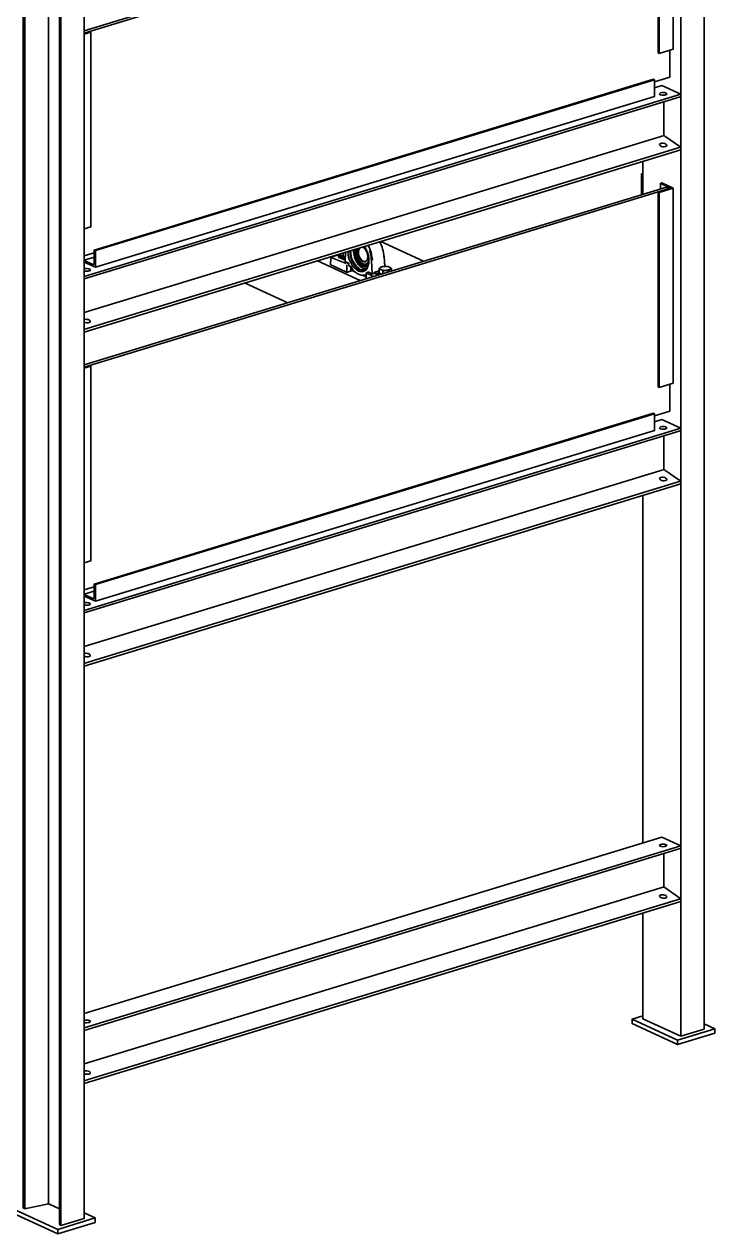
# Model space of a CAD drawing. Header units: millimetres. Extents: x -8400 to 8400, y -5940 to 5940.
# Drawn here: x 5431 to 6399, y 294 to 1989 of the extents above; entities that cross this region are included whole.
import ezdxf

# ---------------------------------------------------------------- set-up
doc = ezdxf.new("R2010")
doc.units = ezdxf.units.MM
doc.layers.add('粗实线层', color=7, linetype='Continuous', lineweight=35)

msp = doc.modelspace()

# ---------------------------------------------------------------- linework, layer by layer
at = {"layer": '粗实线层', "linetype": 'Continuous', "lineweight": 35}
for points in [[(5481.115, 329.006), (5466.77, 335.623), (5466.247, 335.804), (5465.61, 335.924), (5464.909, 335.972), (5464.2, 335.944), (5463.541, 335.844), (5434.383, 329.462), (5433.724, 329.362), (5433.015, 329.334), (5432.314, 329.382), (5431.677, 329.501), (5431.154, 329.683), (5429.862, 330.279), (5429.862, 3911.461), (3411.605, 4842.468), (3411.605, 4840.57), (3411.713, 4839.838), (3412.025, 4839.252), (3412.506, 4838.877), (5429.848, 3908.291)], [(6297.832, 4156.285), (6297.832, 4176.653), (6350.943, 4152.153), (6350.943, 570.971), (6383.574, 580.941), (6383.574, 4162.123), (6350.943, 4152.153), (5515.604, 3896.93), (5515.604, 3895.033)], [(5515.61, 3893.617), (6350.087, 4148.576), (6350.44, 4148.781), (6350.713, 4149.149), (6350.885, 4149.653), (6350.943, 4150.255), (6350.943, 4152.153), (6324.387, 4164.403), (5489.048, 3909.18), (5515.604, 3896.93), (5515.604, 315.749), (5482.974, 305.779), (5481.682, 306.375), (5481.261, 306.656), (5481.115, 306.973), (5481.115, 3888.155)], [(5465.407, 3917.128), (5465.407, 335.946)], [(5432.517, 3910.542), (5432.517, 329.36)], [(5482.974, 3886.961), (5482.974, 305.779)], [(5515.612, 1979.37), (6331.215, 2228.563), (6335.374, 2226.645)], [(5515.613, 1976.112), (6334.804, 2226.401)], [(6340.321, 2226.865), (6324.387, 2234.215), (6322.429, 2233.616), (6335.177, 2227.737), (6335.522, 2227.526), (6335.711, 2227.289), (6335.73, 2227.041), (6335.578, 2226.801), (6335.265, 2226.583), (6334.812, 2226.403), (6319.15, 2221.618), (6319.15, 1948.662), (6320.743, 1947.927)], [(5515.604, 1974.887), (5524.56, 1977.624), (5522.967, 1978.359), (5515.604, 1976.109)], [(5524.56, 1977.624), (5524.56, 1704.668), (5515.604, 1701.931)], [(6335.465, 1952.428), (6335.465, 1914.653), (6314.213, 1908.16)], [(6314.217, 1910.839), (6314.217, 1887.442), (5531.086, 1648.171), (5531.086, 1671.567), (6314.217, 1910.839), (6312.624, 1911.574), (5529.493, 1672.302), (5529.493, 1653.585), (5529.439, 1653.005), (5529.28, 1652.514), (5529.026, 1652.146), (5528.696, 1651.927), (5528.312, 1651.87), (5527.899, 1651.981), (5515.604, 1657.652)], [(6314.207, 1899.658), (6324.387, 1902.768), (6350.943, 1890.518), (5515.604, 1635.295), (5515.604, 1633.398)], [(5515.61, 1631.982), (6350.087, 1886.941), (6350.44, 1887.146), (6350.713, 1887.515), (6350.885, 1888.018), (6350.943, 1888.62), (6350.943, 1890.518)], [(6327.203, 1879.949), (6327.203, 1834.842), (6327.266, 1834.16), (6327.451, 1833.473), (6327.744, 1832.836), (6328.12, 1832.301), (6328.549, 1831.91), (6349.596, 1817.361), (6350.027, 1816.97), (6350.402, 1816.434), (6350.695, 1815.798), (6350.88, 1815.111), (6350.943, 1814.428), (6350.943, 1812.531), (5515.604, 1557.308), (5515.604, 1559.205)], [(6327.664, 1832.982), (5515.61, 1584.874)], [(5515.142, 1561.066), (6350.481, 1816.289)], [(6297.832, 1779.762), (6296.239, 1779.275), (6296.239, 1749.95)], [(6297.832, 1796.342), (6297.832, 1750.458)], [(6296.239, 1779.275), (6297.832, 1778.54), (6297.832, 1750.434)], [(6340.321, 1758.94), (6324.387, 1766.29), (6322.429, 1765.692), (6335.177, 1759.812), (6335.522, 1759.601), (6335.711, 1759.364), (6335.73, 1759.117), (6335.578, 1758.876), (6335.265, 1758.659), (6334.812, 1758.479), (6319.15, 1753.693), (6319.15, 1480.737), (6320.743, 1480.003)], [(6322.429, 1765.692), (6322.429, 1757.951)], [(5515.612, 1511.445), (6331.215, 1760.638), (6335.374, 1758.72)], [(5515.613, 1508.188), (6334.804, 1758.476)], [(6319.15, 1753.693), (6320.743, 1752.958)], [(5990.92, 1656.669), (5931.099, 1684.264)], [(5515.605, 1657.999), (5529.494, 1662.242)], [(5529.495, 1668.404), (5515.613, 1664.162)], [(5531.086, 1671.567), (5529.493, 1672.302)], [(5891.071, 1643.545), (5884.469, 1641.528), (5883.889, 1641.413), (5883.235, 1641.39), (5882.608, 1641.462), (5882.102, 1641.62), (5860.863, 1651.417), (5860.544, 1651.606), (5860.35, 1651.818), (5860.293, 1652.04), (5860.839, 1660.936)], [(5871.608, 1665.501), (5862.335, 1662.668), (5862.002, 1662.547), (5861.697, 1662.375), (5861.402, 1662.135), (5861.148, 1661.84), (5860.986, 1661.561), (5860.888, 1661.258), (5860.871, 1661.117), (5860.871, 1660.974)], [(5882.553, 1653.452), (5861.503, 1661.771), (5861.207, 1661.918)], [(5873.3, 1662.485), (5872.528, 1662.91), (5871.959, 1663.379), (5871.61, 1663.878), (5871.492, 1664.391), (5871.608, 1664.904)], [(5871.492, 1664.394), (5871.492, 1663.116), (5871.567, 1662.742), (5871.791, 1662.378), (5872.159, 1662.032), (5872.666, 1661.711), (5873.3, 1661.419), (5881.204, 1658.295)], [(5871.608, 1666.078), (5871.608, 1664.623)], [(5881.322, 1660.99), (5879.889, 1661.028), (5878.487, 1661.145), (5877.146, 1661.339), (5875.897, 1661.606), (5874.766, 1661.938), (5873.779, 1662.33), (5873.017, 1662.735), (5872.408, 1663.176), (5871.966, 1663.643), (5871.697, 1664.129), (5871.608, 1664.623)], [(5881.408, 1662.94), (5879.96, 1662.974), (5878.542, 1663.089), (5877.185, 1663.282), (5875.92, 1663.549), (5874.776, 1663.884), (5873.779, 1664.28), (5873.008, 1664.69), (5872.395, 1665.137), (5871.953, 1665.611), (5871.688, 1666.103)], [(5872.651, 1666.397), (5872.651, 1666.051), (5878.17, 1663.505)], [(5881.261, 1659.592), (5873.535, 1663.156)], [(5881.44, 1663.703), (5878.17, 1663.505), (5878.17, 1668.083)], [(5887.536, 1648.828), (5887.521, 1648.841), (5887.507, 1648.854), (5887.491, 1648.867), (5887.477, 1648.881), (5887.448, 1648.907), (5887.418, 1648.934), (5887.359, 1648.987), (5887.3, 1649.041), (5887.184, 1649.15), (5887.069, 1649.262), (5886.958, 1649.378), (5886.851, 1649.5), (5886.8, 1649.564), (5886.749, 1649.629), (5886.7, 1649.695), (5886.653, 1649.763), (5886.564, 1649.905), (5886.483, 1650.055), (5886.412, 1650.213), (5886.349, 1650.381), (5886.336, 1650.425), (5886.323, 1650.469), (5886.31, 1650.513), (5886.299, 1650.558), (5886.279, 1650.649), (5886.262, 1650.741), (5886.249, 1650.836), (5886.239, 1650.932), (5886.234, 1651.03), (5886.231, 1651.131), (5886.231, 1652.516), (5886.176, 1653.037), (5886.016, 1653.554), (5885.769, 1654.015), (5885.461, 1654.372), (5885.121, 1654.587), (5881.503, 1656.017), (5881.216, 1656.186), (5881.122, 1656.382), (5881.677, 1669.155)], [(5908.217, 1674.684), (5907.315, 1675.445), (5906.389, 1676.027), (5905.457, 1676.42)], [(5915.026, 1671.56), (5915.769, 1669.312), (5916.404, 1667.03), (5916.926, 1664.732), (5917.332, 1662.431), (5917.619, 1660.143), (5917.786, 1657.884)], [(5515.604, 1655.313), (5531.086, 1648.171)], [(5842.431, 1657.167), (5902.221, 1629.586)], [(5883.163, 1651.843), (5883.163, 1641.393)], [(5884.013, 1653.47), (5885.775, 1654.008)], [(5886.81, 1649.551), (5887.194, 1649.538), (5887.592, 1649.299)], [(5889.037, 1649.182), (5889.037, 1643.704), (5889.109, 1644.061), (5889.302, 1644.257), (5889.568, 1644.239), (5895.513, 1641.497)], [(5898.608, 1653.455), (5898.759, 1653.241)], [(5910.631, 1645.722), (5909.154, 1645.765), (5907.637, 1646.078), (5906.099, 1646.658), (5904.807, 1647.345), (5903.527, 1648.209), (5902.27, 1649.241), (5901.05, 1650.431), (5899.876, 1651.769), (5898.758, 1653.242)], [(5905.989, 1652.968), (5907.098, 1652.04), (5908.23, 1651.265), (5909.374, 1650.654), (5910.589, 1650.189), (5911.789, 1649.919), (5912.962, 1649.848)], [(5909.954, 1652.641), (5913.553, 1653.741)], [(5910.491, 1650.363), (5911.435, 1649.94), (5912.385, 1649.66), (5912.675, 1649.606)], [(5913.554, 1653.741), (5913.711, 1653.792), (5913.867, 1653.849)], [(5917.787, 1657.884), (5918.571, 1639.129)], [(5928.419, 1645.548), (5928.801, 1646.185), (5929.188, 1646.764), (5929.383, 1647.029), (5929.579, 1647.275), (5929.678, 1647.391), (5929.777, 1647.502), (5929.801, 1647.529), (5929.826, 1647.556), (5929.851, 1647.583), (5929.876, 1647.608), (5929.926, 1647.659), (5929.975, 1647.709), (5929.614, 1647.232), (5929.48, 1646.739), (5929.575, 1646.245), (5929.897, 1645.765), (5930.437, 1645.312), (5931.178, 1644.902), (5932.098, 1644.547), (5933.167, 1644.256), (5934.355, 1644.04), (5935.625, 1643.905), (5936.938, 1643.854), (5938.254, 1643.89), (5937.705, 1643.846), (5937.158, 1643.78), (5936.615, 1643.694), (5936.074, 1643.589), (5935.001, 1643.326), (5933.938, 1643.002), (5933.938, 1639.257)], [(5932.012, 1638.669), (5928.419, 1640.326), (5928.419, 1645.548), (5928.754, 1645.529), (5929.092, 1645.495), (5929.434, 1645.445), (5929.778, 1645.378), (5929.95, 1645.337), (5930.125, 1645.291), (5930.212, 1645.266), (5930.3, 1645.239), (5930.343, 1645.226), (5930.388, 1645.212), (5930.431, 1645.197), (5930.476, 1645.183), (5930.828, 1645.053), (5931.178, 1644.902), (5931.528, 1644.73), (5931.875, 1644.538), (5932.222, 1644.325), (5932.569, 1644.093), (5932.741, 1643.97), (5932.914, 1643.843), (5932.999, 1643.778), (5933.086, 1643.711), (5933.172, 1643.644), (5933.258, 1643.576), (5933.599, 1643.295), (5933.938, 1643.002)], [(5931.655, 1648.691), (5931.158, 1648.502), (5930.762, 1648.315), (5930.567, 1648.195), (5930.37, 1648.055), (5930.173, 1647.893), (5929.975, 1647.709), (5930.55, 1648.155), (5931.324, 1648.557), (5932.271, 1648.902), (5933.364, 1649.18), (5934.569, 1649.382), (5935.849, 1649.504), (5937.165, 1649.539), (5938.478, 1649.489), (5939.748, 1649.353), (5940.936, 1649.137), (5942.006, 1648.847), (5942.925, 1648.491), (5943.665, 1648.081), (5944.205, 1647.629), (5944.528, 1647.148), (5944.624, 1646.654), (5944.489, 1646.161), (5944.128, 1645.684), (5944.177, 1645.733), (5944.227, 1645.779), (5944.252, 1645.802), (5944.276, 1645.825), (5944.302, 1645.847), (5944.326, 1645.869), (5944.426, 1645.953), (5944.524, 1646.031), (5944.721, 1646.171), (5944.915, 1646.291), (5945.302, 1646.474), (5945.685, 1646.591), (5945.685, 1642.846)], [(5945.685, 1646.591), (5945.346, 1646.884), (5945.004, 1647.165), (5944.919, 1647.233), (5944.833, 1647.3), (5944.746, 1647.367), (5944.66, 1647.432), (5944.488, 1647.559), (5944.315, 1647.682), (5943.969, 1647.914), (5943.622, 1648.127), (5943.275, 1648.319), (5942.925, 1648.491), (5942.574, 1648.642), (5942.223, 1648.772), (5942.179, 1648.786), (5942.135, 1648.801), (5942.091, 1648.815), (5942.047, 1648.828), (5941.959, 1648.855), (5941.872, 1648.88), (5941.697, 1648.926), (5941.525, 1648.967), (5941.181, 1649.035), (5940.839, 1649.084), (5940.501, 1649.118), (5940.166, 1649.137), (5939.101, 1649.333), (5938.03, 1649.467), (5937.489, 1649.506), (5936.945, 1649.526), (5936.399, 1649.526), (5935.849, 1649.504)], [(5942.571, 1643.524), (5942.955, 1644.161), (5943.341, 1644.741), (5943.536, 1645.005), (5943.732, 1645.251), (5943.929, 1645.478), (5944.128, 1645.684), (5943.552, 1645.238), (5942.779, 1644.837), (5941.832, 1644.492), (5940.739, 1644.213), (5939.535, 1644.011), (5938.254, 1643.89), (5938.392, 1643.898), (5938.529, 1643.904), (5938.598, 1643.906), (5938.667, 1643.909), (5938.736, 1643.91), (5938.805, 1643.912), (5939.079, 1643.915), (5939.353, 1643.913), (5939.897, 1643.892), (5940.437, 1643.852), (5941.51, 1643.719), (5942.571, 1643.524), (5942.571, 1641.895)], [(5942.472, 1648.682), (5942.448, 1648.691)], [(5906.116, 1636.605), (5910.404, 1634.627)], [(5908.637, 1636.867), (5910.022, 1637.52), (5911.322, 1638.389)], [(5909.296, 1637.044), (5910.404, 1637.382)], [(5920.649, 1635.197), (5911.272, 1640.142)], [(5928.418, 1643.054), (5922.27, 1641.175), (5921.948, 1640.969), (5921.721, 1640.605), (5921.651, 1640.181), (5921.667, 1639.783)], [(5921.86, 1640.864), (5928.767, 1637.678)], [(5927.375, 1640.848), (5927.375, 1638.898)], [(5928.137, 1637.485), (5927.716, 1637.942), (5927.46, 1638.416), (5927.375, 1638.898)], [(5930.45, 1638.191), (5929.982, 1638.367), (5929.546, 1638.555), (5928.744, 1638.985), (5928.115, 1639.455), (5927.673, 1639.953), (5927.427, 1640.471), (5927.384, 1640.996), (5927.542, 1641.519), (5927.899, 1642.027), (5928.448, 1642.51)], [(5800.52, 1598.513), (5740.73, 1626.094)], [(5515.604, 1506.963), (5524.56, 1509.699), (5522.967, 1510.434), (5515.604, 1508.185)], [(5524.56, 1509.699), (5524.56, 1236.743), (5515.604, 1234.007)], [(6335.465, 1484.504), (6335.465, 1446.729), (6314.213, 1440.236)], [(5515.604, 1189.728), (5527.899, 1184.056), (5528.312, 1183.946), (5528.696, 1184.002), (5529.026, 1184.222), (5529.28, 1184.589), (5529.439, 1185.08), (5529.493, 1185.661), (5529.493, 1204.378), (6312.624, 1443.649), (6314.217, 1442.914), (5531.086, 1203.643), (5529.493, 1204.378)], [(5531.086, 1203.643), (5531.086, 1180.247), (6314.217, 1419.518), (6314.217, 1442.914)], [(5515.604, 1165.474), (5515.604, 1167.371), (6350.943, 1422.594), (6324.387, 1434.844), (6314.207, 1431.733)], [(6327.203, 1412.024), (6327.203, 1366.918), (6327.266, 1366.235), (6327.451, 1365.548), (6327.744, 1364.912), (6328.12, 1364.377), (6328.549, 1363.985), (6349.596, 1349.437), (6350.027, 1349.045), (6350.402, 1348.51), (6350.695, 1347.873), (6350.88, 1347.187), (6350.943, 1346.504), (6350.943, 1344.606), (5515.604, 1089.384), (5515.604, 1091.281)], [(5515.61, 1164.058), (6350.087, 1419.017), (6350.44, 1419.222), (6350.713, 1419.59), (6350.885, 1420.094), (6350.943, 1420.696), (6350.943, 1422.594)], [(6327.664, 1365.057), (5515.61, 1116.949)], [(5515.142, 1093.142), (6350.481, 1348.364)], [(6297.832, 1328.383), (6297.832, 841.845)], [(5515.604, 1187.388), (5531.086, 1180.247)], [(5515.605, 1190.075), (5529.494, 1194.318)], [(5529.495, 1200.479), (5515.613, 1196.238)], [(5515.61, 579.152), (6350.087, 834.111), (6350.44, 834.317), (6350.713, 834.684), (6350.885, 835.188), (6350.943, 835.791), (6350.943, 837.688), (6324.387, 849.938), (5515.609, 602.831)], [(6350.943, 837.688), (5515.604, 582.465), (5515.604, 580.568)], [(6327.203, 827.119), (6327.203, 782.013), (6327.266, 781.33), (6327.451, 780.643), (6327.744, 780.006), (6328.12, 779.471), (6328.549, 779.08), (6349.596, 764.531), (6350.027, 764.14), (6350.402, 763.604), (6350.695, 762.968), (6350.88, 762.281), (6350.943, 761.598), (6350.943, 759.701), (5515.604, 504.478), (5515.604, 506.376)], [(6327.664, 780.152), (5515.61, 532.044)], [(5515.142, 508.236), (6350.481, 763.459)], [(6297.832, 743.475), (6297.832, 595.471), (6350.943, 570.971)], [(6297.832, 599.544), (6282.731, 594.931), (6346.465, 565.53), (6346.465, 559.291), (6398.674, 575.243), (6398.674, 581.482)], [(6282.731, 594.931), (6282.731, 588.691), (6346.465, 559.291)], [(6346.465, 565.53), (6398.674, 581.482), (6383.574, 588.448)], [(5478.496, 300.338), (5414.761, 329.738), (5414.761, 323.499), (5478.496, 294.099)], [(5530.704, 316.289), (5515.604, 323.255)]]:
    msp.add_lwpolyline(points, dxfattribs=at)
for points in [[(6340.321, 1953.909), (6340.321, 2226.865), (6320.743, 2220.883), (6320.743, 1947.927)], [(6340.321, 1485.984), (6340.321, 1758.94), (6320.743, 1752.958), (6320.743, 1480.003)], [(5530.704, 316.289), (5478.496, 300.338), (5478.496, 294.099), (5530.704, 310.05)]]:
    msp.add_lwpolyline(points, close=True, dxfattribs=at)
for points in [[(5929.317, 1683.711, -0.11301574), (5935.157, 1662.955), (5935.62, 1663.169), (5935.778, 1663.417), (5936.359, 1649.524)], [(5887.529, 1670.943, 0.25074214), (5902.12, 1643.758), (5903.506, 1643.215), (5904.881, 1642.871), (5906.23, 1642.729), (5907.542, 1642.789)], [(5911.358, 1646.401), (5910.389, 1645.641), (5909.348, 1645.053), (5908.243, 1644.642), (5907.085, 1644.412), (5905.881, 1644.365), (5904.646, 1644.501), (5903.389, 1644.82), (5902.12, 1645.318, -0.26072893), (5888.577, 1671.264)], [(5901.046, 1675.073, 0.37628699), (5906.101, 1656.672, 0.56112376), (5912.474, 1660.753)], [(5887.885, 1649.932), (5887.9, 1649.927), (5887.955, 1649.894), (5888.046, 1649.826), (5888.161, 1649.718), (5888.288, 1649.573), (5888.392, 1649.433), (5888.501, 1649.265), (5888.771, 1649.157), (5889.268, 1649.24, 0.36842158), (5910.404, 1637.455)], [(5910.155, 1650.333, 0.12612005), (5911.406, 1650.39, 0.11052711), (5912.365, 1650.934)], [(5926.799, 1637.076), (5921.667, 1639.783), (5919.889, 1639.24), (5919.432, 1639.144), (5918.917, 1639.113), (5918.393, 1639.149), (5917.91, 1639.249), (5917.516, 1639.404), (5913.897, 1641.312), (5913.62, 1641.405), (5913.358, 1641.385), (5911.596, 1640.847, 0.32979446), (5910.404, 1639.238), (5910.404, 1632.067)]]:
    msp.add_lwpolyline(points, format="xyb", dxfattribs=at)
for centre, radius, start, end in [((5870.735, 1655.644), 48.426, 2.848403, 28.573728), ((5917.015, 1669.864), 32.098, 179.496293, 236.946778), ((5914.341, 1668.927), 15.356, 157.517333, 236.091893), ((5914.581, 1652.142), 2.524, 150.532024, 232.749857)]:
    msp.add_arc(centre, radius, start, end, dxfattribs=at)
for centre, major_axis, ratio in [((6326.29, 1891.131), (-5.015, 0), 0.37542777), ((6326.29, 1819.486), (-5.055, 0.606), 0.48268511), ((6326.29, 1423.207), (-5.045, 0), 0.37542614), ((6326.29, 1351.561), (-5.056, 0.606), 0.48268511), ((6326.29, 838.301), (5.024, 0), 0.37544551), ((6326.29, 766.656), (-5.026, 0.602), 0.48271044)]:
    msp.add_ellipse(centre, major_axis=major_axis, ratio=ratio, dxfattribs=at)
for centre, major_axis, ratio, start_param, end_param in [((5905.764, 1666.302), (-6.094, 19.888), 0.58476801, 1.08161109, 3.08398086), ((5905.777, 1666.329), (-5.281, 17.31), 0.58511727, 1.00248792, 3.34744626), ((5906.747, 1666.612), (-5.324, 17.398), 0.58481643, 1.00456855, 3.03032427), ((5906.758, 1666.628), (-5.282, 17.308), 0.58521085, 1.00241369, 3.09314881), ((5905.775, 1666.322), (-4.178, 13.68), 0.58508107, 0.82085748, 3.83776769), ((5899.508, 1664.408), (-6.763, 22.13), 0.58504288, 2.66026093, 5.14733116), ((5905.774, 1666.321), (-3.196, 10.461), 0.58504993, 2.6603587, 5.81282351), ((5519.013, 1644.482), (-5.072, 0), 0.37539295, 0.82957993, 5.45347846), ((5519.013, 1572.837), (-5.021, 0.602), 0.48266785, 0.88741261, 5.45322072), ((5519.013, 1176.558), (-5.043, 0), 0.37541326, 0.8295504, 5.45350969), ((5519.013, 1104.912), (-5.047, 0.605), 0.48272612, 0.88731153, 5.45329888), ((5519.013, 591.652), (5.045, 0), 0.37538466, 3.97116554, 8.5950328), ((5519.013, 520.007), (-5.023, 0.602), 0.48269759, 0.88736153, 5.45325816)]:
    msp.add_ellipse(centre, major_axis=major_axis, ratio=ratio, start_param=start_param, end_param=end_param, dxfattribs=at)

doc.saveas('drawing.dxf')
